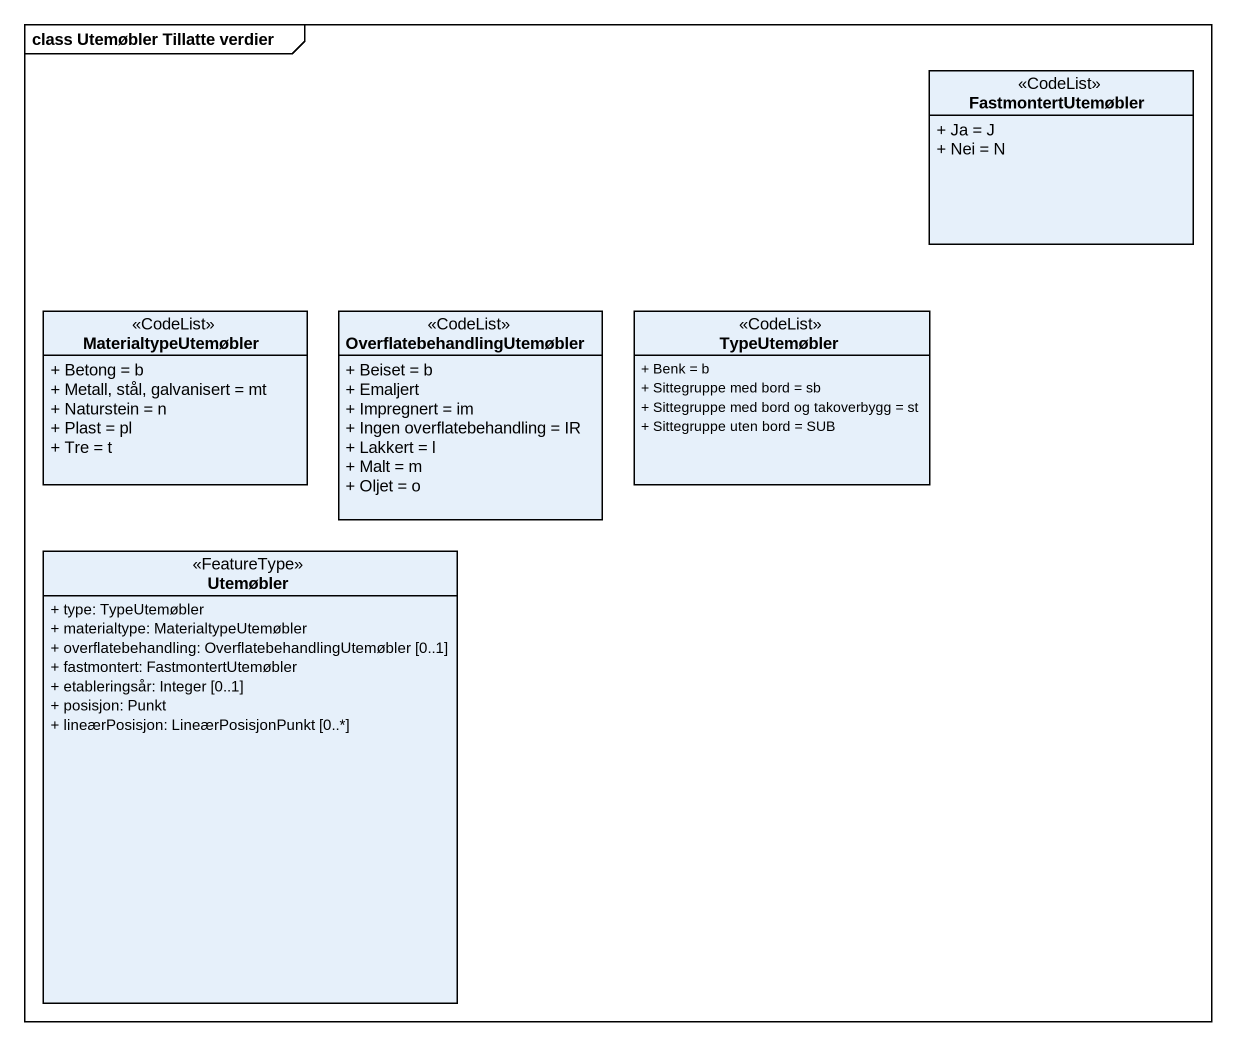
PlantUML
@startuml
mainframe class Utemøbler Tillatte verdier
hide circle
hide empty members
skinparam classAttributeIconSize 0
class FastmontertUtemøbler <<CodeList>> {
  + Ja = J
  + Nei = N
}
class MaterialtypeUtemøbler <<CodeList>> {
  + Betong = b
  + Metall, stål, galvanisert = mt
  + Naturstein = n
  + Plast = pl
  + Tre = t
}
class OverflatebehandlingUtemøbler <<CodeList>> {
  + Beiset = b
  + Emaljert
  + Impregnert = im
  + Ingen overflatebehandling = IR
  + Lakkert = l
  + Malt = m
  + Oljet = o
}
class TypeUtemøbler <<CodeList>> {
  + Benk = b
  + Sittegruppe med bord = sb
  + Sittegruppe med bord og takoverbygg = st
  + Sittegruppe uten bord = SUB
}
class Utemøbler <<FeatureType>> {
  + type: TypeUtemøbler
  + materialtype: MaterialtypeUtemøbler
  + overflatebehandling: OverflatebehandlingUtemøbler [0..1]
  + fastmontert: FastmontertUtemøbler
  + etableringsår: Integer [0..1]
  + posisjon: Punkt
  + lineærPosisjon: LineærPosisjonPunkt [0..*]
}
@enduml
